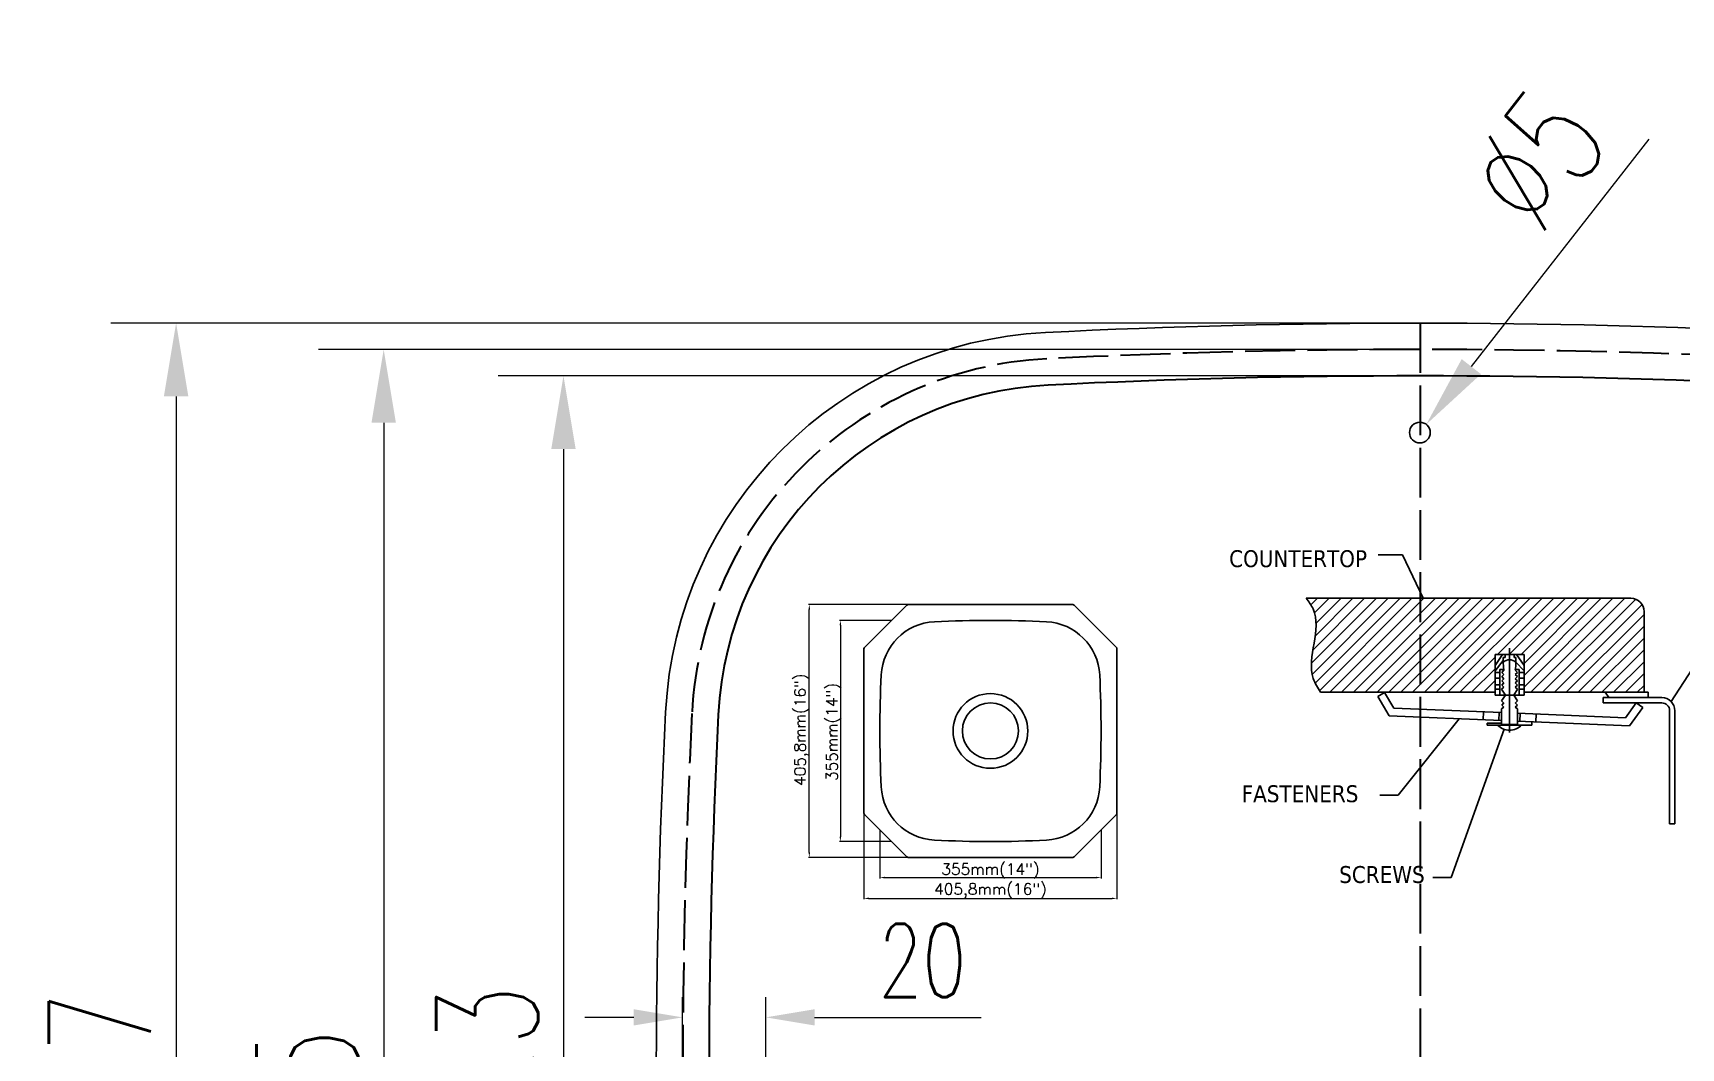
# Model space of a CAD drawing. Header units: millimetres. Extents: x 6405 to 7043, y 327 to 1007.
# Drawn here: x 6404.9 to 6801.5, y 700.7 to 945.1 of the extents above; entities that cross this region are included whole.
import ezdxf

# ---------------------------------------------------------------- set-up
doc = ezdxf.new("R2010")
doc.units = ezdxf.units.MM
doc.linetypes.add('ACAD_ISO02W100', pattern=[15, 12, -3])
for name, color, linetype, lineweight in [('CONT', 7, 'Continuous', 50), ('尺寸標注', 1, 'Continuous', 30), ('虚线', 2, 'ACAD_ISO02W100', 30)]:
    doc.layers.add(name, color=color, linetype=linetype, lineweight=lineweight)
doc.styles.add('DIM', font='txt.shx', dxfattribs={"width": 0.7, "bigfont": 'chineset.shx'})
doc.styles.get("Standard").update_dxf_attribs({"font": 'txt', "bigfont": 'gbcbig.shx'})
doc.dimstyles.new('9.8', dxfattribs={"dimscale": 9.8, "dimtxt": 2.5, "dimasz": 1.8, "dimexe": 1.6, "dimexo": 0.625, "dimtad": 1, "dimdec": 0, "dimdsep": 46, "dimlunit": 6, "dimtxsty": 'DIM', "dimcen": 0, "dimclrd": 1, "dimclre": 1, "dimclrt": 3, "dimadec": 1, "dimazin": 1, "dimtfac": 1, "dimtdec": 0, "dimtofl": 0, "dimtmove": 0, "dimatfit": 3, "dimfxl": 1, "dimtolj": 1, "dimlwd": 13, "dimlwe": 13, "dimarcsym": 0})
doc.dimstyles.new('ISO-25', dxfattribs={"dimtxt": 2.5, "dimasz": 2.5, "dimexe": 1.25, "dimexo": 0.625, "dimtad": 1, "dimtxsty": 'Standard', "dimcen": 2.5, "dimadec": 0, "dimazin": 0, "dimtfac": 1, "dimtmove": 0, "dimatfit": 3, "dimfxl": 1, "dimarcsym": 0})

# ---------------------------------------------------------------- blocks, each defined once
blk = doc.blocks.new('*D16')
at = {"layer": 'Defpoints', "color": 0}
for p in [(6581.26, 708.11), (6561.26, 691.36), (6581.26, 691.42)]:
    blk.add_point(p, dxfattribs=at)
at = {"layer": '尺寸標注', "color": 1, "lineweight": 13}
for p, q in [((6561.26, 694.3), (6561.26, 713.01)), ((6581.26, 694.36), (6581.26, 713.01)), ((6549.5, 708.11), (6537.74, 708.11)), ((6593.02, 708.11), (6633.1, 708.11))]:
    blk.add_line(p, q, dxfattribs=at)
at = {"layer": '尺寸標注', "color": 1}
for points in [[(6549.5, 710.07), (6549.5, 706.15), (6561.26, 708.11)], [(6593.02, 710.07), (6593.02, 706.15), (6581.26, 708.11)]]:
    blk.add_solid(points, dxfattribs=at)
at = {"layer": '尺寸標注', "color": 3, "insert": (6618.94, 721.83), "char_height": 17.64, "attachment_point": 5, "style": 'DIM'}
blk.add_mtext('\\A1;20', dxfattribs=at)
blk = doc.blocks.new('*D15')
at = {"color": 1, "lineweight": 13}
blk.add_line((6793.75, 919.58), (6751.07, 864.81), dxfattribs=at)
at = {"color": 1}
blk.add_solid([(6748.75, 866.61), (6753.39, 863), (6740.23, 850.89)], dxfattribs=at)
at = {"layer": 'Defpoints', "color": 0}
for p in [(6740.23, 850.89), (6737.16, 846.95)]:
    blk.add_point(p, dxfattribs=at)
at = {"color": 3, "insert": (6766.71, 914.77), "char_height": 24.5, "attachment_point": 5, "rotation": 52.072, "style": 'DIM'}
blk.add_mtext('\\A1;∅5', dxfattribs=at)
blk = doc.blocks.new('efw')
at = {"layer": 'CONT', "lineweight": 25}
h = blk.add_hatch(dxfattribs=at)
h.set_pattern_fill('ANSI31', color=256, scale=0.808315, style=0)
h.set_pattern_definition([(45, (-2535.7435, -4394.8292), (-1.814719, 1.814719), [])])
edge = h.paths.add_edge_path()
edge.add_arc((-1986.41, -4346.4), 4.04, 0, 90)
edge.add_line((-1986.41, -4342.36), (-2086.08, -4342.36))
edge.add_spline(control_points=[(-2086.08, -4342.36), (-2085.3, -4343.42), (-2080.2, -4350.35), (-2087.26, -4362.29), (-2082.56, -4369.84), (-2081.7, -4371.22)], knot_values=[0, 0, 0, 0, 4.788302, 31.211075, 37.135874, 37.135874, 37.135874, 37.135874], degree=3, periodic=0)
edge.add_line((-2081.7, -4371.22), (-2028.11, -4371.22))
edge.add_line((-2028.11, -4371.22), (-2028.11, -4359.65))
edge.add_line((-2028.11, -4359.65), (-2019.24, -4359.65))
edge.add_line((-2019.24, -4359.65), (-2019.24, -4371.22))
edge.add_line((-2019.24, -4371.22), (-1982.37, -4371.22))
edge.add_line((-1982.37, -4371.22), (-1982.37, -4346.4))
at = {"lineweight": 25}
for p, q in [((-2064.15, -4372.49), (-2062.07, -4371.24)), ((-1982.81, -4375.9), (-1984.78, -4374.49)), ((-2031.7, -4377.23), (-2031.8, -4379.65)), ((-2026.85, -4377.43), (-2026.95, -4379.85)), ((-2020.39, -4377.7), (-2020.49, -4380.13)), ((-2015.55, -4377.91), (-2015.65, -4380.33))]:
    blk.add_line(p, q, dxfattribs=at)
at = {"layer": 'CONT', "lineweight": 25}
for p, q in [((-2056.53, -4329.02), (-2063.98, -4329.02)), ((-2050.18, -4342.36), (-2056.53, -4329.02)), ((-2086.08, -4342.36), (-1986.41, -4342.36)), ((-1974.1, -4374.02), (-1955.69, -4345.68)), ((-1955.69, -4345.68), (-1950.91, -4345.68)), ((-1982.37, -4371.22), (-1982.37, -4346.4)), ((-2028.11, -4359.65), (-2019.24, -4359.65)), ((-2025.83, -4359.65), (-2028.11, -4363)), ((-2028.11, -4359.65), (-2028.11, -4372.07)), ((-2025.05, -4360.54), (-2025.63, -4360.54)), ((-2025.05, -4359.65), (-2025.05, -4360.54)), ((-2023.67, -4357.69), (-2023.67, -4383.58)), ((-2022.3, -4359.65), (-2022.3, -4360.54)), ((-2022.3, -4360.54), (-2021.72, -4360.54)), ((-2021.51, -4359.65), (-2019.24, -4363)), ((-2019.24, -4372.07), (-2019.24, -4359.65)), ((-2028.11, -4364.6), (-2025.63, -4361.48)), ((-2026.62, -4365.14), (-2028.11, -4365.14)), ((-2025.44, -4364.2), (-2026.62, -4364.21)), ((-2026.62, -4364.21), (-2026.62, -4372.07)), ((-2025.41, -4364.44), (-2026.08, -4365.09)), ((-2025.41, -4365.74), (-2026.08, -4365.09)), ((-2025.41, -4365.74), (-2026.08, -4366.39)), ((-2021.93, -4364.44), (-2021.26, -4365.09)), ((-2021.93, -4365.74), (-2021.26, -4365.09)), ((-2021.93, -4365.74), (-2021.26, -4366.39)), ((-2021.9, -4364.2), (-2020.73, -4364.21)), ((-2019.24, -4364.6), (-2021.72, -4361.95)), ((-2020.73, -4364.21), (-2020.73, -4372.07)), ((-2020.73, -4365.14), (-2019.24, -4365.14)), ((-2026.62, -4366.87), (-2028.11, -4366.87)), ((-2026.62, -4368.89), (-2028.11, -4368.89)), ((-2026.62, -4370.28), (-2028.11, -4370.28)), ((-2025.42, -4369.63), (-2026.1, -4370.28)), ((-2024.93, -4372.07), (-2026.1, -4370.28)), ((-2025.41, -4367.05), (-2026.08, -4366.39)), ((-2025.41, -4367.05), (-2026.08, -4367.7)), ((-2025.41, -4368.35), (-2026.08, -4367.7)), ((-2025.41, -4368.35), (-2026.08, -4369)), ((-2025.41, -4369.65), (-2026.08, -4369)), ((-2022.41, -4372.07), (-2021.25, -4370.28)), ((-2021.93, -4367.05), (-2021.26, -4366.39)), ((-2021.93, -4367.05), (-2021.26, -4367.7)), ((-2021.93, -4368.35), (-2021.26, -4367.7)), ((-2021.93, -4368.35), (-2021.26, -4369)), ((-2021.93, -4369.65), (-2021.26, -4369)), ((-2021.92, -4369.63), (-2021.25, -4370.28)), ((-2020.73, -4366.87), (-2019.24, -4366.87)), ((-2020.73, -4368.89), (-2019.24, -4368.89)), ((-2020.73, -4370.28), (-2019.24, -4370.28)), ((-2028.07, -4371.22), (-2081.7, -4371.22)), ((-2060.6, -4378.44), (-2064.15, -4372.49)), ((-2059.19, -4376.08), (-2062.07, -4371.24)), ((-2059.19, -4376.08), (-2026.11, -4377.46)), ((-2028.11, -4372.07), (-2019.24, -4372.07)), ((-2025.41, -4375.8), (-2026.11, -4376.29)), ((-2024.93, -4372.07), (-2026.1, -4373.86)), ((-2025.42, -4374.51), (-2026.1, -4373.86)), ((-2025.41, -4374.5), (-2026.08, -4375.15)), ((-2025.41, -4375.8), (-2026.08, -4375.15)), ((-2022.41, -4372.07), (-2021.25, -4373.86)), ((-2021.93, -4374.5), (-2021.26, -4375.15)), ((-2021.93, -4375.8), (-2021.26, -4375.15)), ((-2021.93, -4375.8), (-2021.23, -4376.29)), ((-2021.92, -4374.51), (-2021.25, -4373.86)), ((-1982.37, -4371.22), (-2019.24, -4371.22)), ((-1994.97, -4372.84), (-1976.96, -4372.84)), ((-1994.97, -4372.84), (-1994.97, -4374.46)), ((-1994.97, -4374.46), (-1976.96, -4374.46)), ((-1993.23, -4372.84), (-1994.34, -4371.22)), ((-1981.09, -4372.84), (-1993.23, -4372.84)), ((-1988.06, -4379.06), (-1984.78, -4374.49)), ((-1986.85, -4381.54), (-1982.81, -4375.9)), ((-1982.37, -4371.22), (-1981.09, -4371.22)), ((-1981.09, -4371.22), (-1981.09, -4372.84)), ((-2060.6, -4378.44), (-2026.11, -4379.89)), ((-2057.85, -4402.86), (-2039.12, -4379.34)), ((-2026.11, -4380.73), (-2030.53, -4380.73)), ((-2030.53, -4380.73), (-2030.53, -4381.31)), ((-2026.11, -4376.29), (-2026.11, -4381.08)), ((-2026.11, -4381.08), (-2021.23, -4381.08)), ((-2021.23, -4376.29), (-2021.23, -4381.08)), ((-2021.23, -4377.67), (-1988.06, -4379.06)), ((-2021.23, -4380.09), (-1986.85, -4381.54)), ((-2016.86, -4381.31), (-2016.81, -4380.28)), ((-1974.53, -4376.88), (-1974.53, -4411.58)), ((-1972.92, -4376.88), (-1972.92, -4411.58)), ((-2041.6, -4428.13), (-2025.38, -4382.59)), ((-2030.53, -4381.31), (-2016.86, -4381.31)), ((-2063.46, -4402.86), (-2057.85, -4402.86)), ((-1974.53, -4411.58), (-1972.92, -4411.58)), ((-2047.23, -4428.13), (-2041.6, -4428.13))]:
    blk.add_line(p, q, dxfattribs=at)
for centre, radius, start, end in [((-1986.41, -4346.4), 4.04, 0, 90), ((-2023.67, -4364.34), 3.09, 50.677, 129.323), ((-1976.96, -4376.88), 4.04, 0, 90), ((-1976.96, -4376.88), 2.42, 0, 90), ((-2023.69, -4377.67), 5.2, 224.4662, 315.5338)]:
    blk.add_arc(centre, radius, start, end, dxfattribs=at)
for points, knots in [([(-2086.08, -4342.36), (-2085.3, -4343.42), (-2080.2, -4350.35), (-2087.26, -4362.29), (-2082.56, -4369.84), (-2081.7, -4371.22)], [0, 0, 0, 0, 3.870458, 25.228387, 30.017492, 30.017492, 30.017492, 30.017492]), ([(-2025.63, -4360.54), (-2025.64, -4361.35), (-2025.65, -4362.66), (-2025.48, -4363.95), (-2025.41, -4364.44)], [0.304732, 0.304732, 0.304732, 0.304732, 3.312565, 5.150382, 5.150382, 5.150382, 5.150382]), ([(-2021.72, -4360.54), (-2021.71, -4361.35), (-2021.7, -4362.66), (-2021.87, -4363.95), (-2021.93, -4364.44)], [0.304732, 0.304732, 0.304732, 0.304732, 3.312565, 5.150382, 5.150382, 5.150382, 5.150382])]:
    blk.add_open_spline(points, degree=3, knots=knots, dxfattribs=at)
at = {"layer": 'CONT', "char_height": 5.1975, "width": 14.8643, "attachment_point": 1}
for s, insert in [('{\\fTahoma|b0|i0|c0|p34;COUNTERTOP\\P }', (-2109.76, -4327.58)), ('{\\fTahoma|b0|i0|c0|p34;SINK\\P }', (-1947.9, -4341.73)), ('{\\fTahoma|b0|i0|c0|p34;FASTENERS\\P }', (-2105.92, -4399.77)), ('{\\fTahoma|b0|i0|c0|p34;SCREWS\\P }', (-2075.98, -4424.59))]:
    blk.add_mtext(s, dxfattribs=dict(at, insert=insert))
blk = doc.blocks.new('*D4')
at = {"lineweight": 0}
for p, q in [((13353, 5024.1), (13061.7, 5024.1)), ((13063, 4626.3), (13063, 5016.1)), ((13369.4, 4618.3), (13061.7, 4618.3))]:
    blk.add_line(p, q, dxfattribs=at)
for points in [[(13061.7, 5016.1), (13064.3, 5016.1), (13063, 5024.1)], [(13061.7, 4626.3), (13064.3, 4626.3), (13063, 4618.3)]]:
    blk.add_solid(points)
at = {"layer": 'Defpoints', "color": 0}
for p in [(13063, 5024.1), (13353.6, 5024.1), (13370, 4618.3)]:
    blk.add_point(p, dxfattribs=at)
at = {"insert": (13051, 4823.2), "char_height": 18, "attachment_point": 5, "rotation": 90}
blk.add_mtext('{\\C1;405,8mm(16")}', dxfattribs=at)
blk = doc.blocks.new('*D5')
at = {"lineweight": 0}
for p, q in [((13150.7, 4820.6), (13150.7, 4551.1)), ((13556.5, 4820.6), (13556.5, 4551.1)), ((13158.7, 4552.4), (13548.5, 4552.4))]:
    blk.add_line(p, q, dxfattribs=at)
for points in [[(13158.7, 4553.7), (13158.7, 4551), (13150.7, 4552.4)], [(13548.5, 4553.7), (13548.5, 4551), (13556.5, 4552.4)]]:
    blk.add_solid(points)
at = {"layer": 'Defpoints', "color": 0}
for p in [(13150.7, 4821.2), (13556.5, 4821.2), (13556.5, 4552.4)]:
    blk.add_point(p, dxfattribs=at)
at = {"insert": (13353.6, 4564.4), "char_height": 18, "attachment_point": 5}
blk.add_mtext('{\\C1;405,8mm(16")}', dxfattribs=at)
blk = doc.blocks.new('*D2')
at = {"lineweight": 0}
for p, q in [((13176.1, 4661.9), (13176.1, 4584.6)), ((13531.1, 4661.9), (13531.1, 4584.6)), ((13184.1, 4585.8), (13523.1, 4585.8))]:
    blk.add_line(p, q, dxfattribs=at)
for points in [[(13184.1, 4587.2), (13184.1, 4584.5), (13176.1, 4585.8)], [(13523.1, 4587.2), (13523.1, 4584.5), (13531.1, 4585.8)]]:
    blk.add_solid(points)
at = {"layer": 'Defpoints', "color": 0}
for p in [(13176.1, 4662.5), (13531.1, 4662.5), (13531.1, 4585.8)]:
    blk.add_point(p, dxfattribs=at)
at = {"insert": (13353.6, 4596.3), "char_height": 18, "attachment_point": 5}
blk.add_mtext('{\\C1;355mm(14")}', dxfattribs=at)
blk = doc.blocks.new('*D3')
at = {"lineweight": 0}
for p, q in [((13194.3, 4998.7), (13111.6, 4998.7)), ((13112.8, 4990.7), (13112.8, 4651.7)), ((13194.3, 4643.7), (13111.6, 4643.7))]:
    blk.add_line(p, q, dxfattribs=at)
for points in [[(13111.5, 4990.7), (13114.2, 4990.7), (13112.8, 4998.7)], [(13111.5, 4651.7), (13114.2, 4651.7), (13112.8, 4643.7)]]:
    blk.add_solid(points)
at = {"layer": 'Defpoints', "color": 0}
for p in [(13194.9, 4998.7), (13112.8, 4643.7), (13194.9, 4643.7)]:
    blk.add_point(p, dxfattribs=at)
at = {"insert": (13102.3, 4819.6), "char_height": 18, "attachment_point": 5, "rotation": 90}
blk.add_mtext('{\\C1;355mm(14")}', dxfattribs=at)
blk = doc.blocks.new('*D13')
at = {"color": 1, "lineweight": 13}
for p, q in [((6732.63, 862.57), (6516.9, 862.57)), ((6532.58, 844.93), (6532.58, 537.91)), ((6732.63, 520.27), (6516.9, 520.27))]:
    blk.add_line(p, q, dxfattribs=at)
at = {"color": 1}
for points in [[(6529.64, 844.93), (6535.52, 844.93), (6532.58, 862.57)], [(6529.64, 537.91), (6535.52, 537.91), (6532.58, 520.27)]]:
    blk.add_solid(points, dxfattribs=at)
at = {"layer": 'Defpoints', "color": 0}
for p in [(6738.76, 862.57), (6532.58, 520.27), (6738.76, 520.27)]:
    blk.add_point(p, dxfattribs=at)
at = {"color": 3, "insert": (6514.21, 682.85), "char_height": 24.5, "attachment_point": 5, "rotation": 90, "style": 'DIM'}
blk.add_mtext('\\A1;342.3', dxfattribs=at)
blk = doc.blocks.new('*D9')
at = {"color": 1, "lineweight": 13}
for p, q in [((6732.63, 868.92), (6473.64, 868.92)), ((6489.32, 851.28), (6489.32, 531.56)), ((6732.63, 513.92), (6473.64, 513.92))]:
    blk.add_line(p, q, dxfattribs=at)
at = {"color": 1}
for points in [[(6486.38, 851.28), (6492.26, 851.28), (6489.32, 868.92)], [(6486.38, 531.56), (6492.26, 531.56), (6489.32, 513.92)]]:
    blk.add_solid(points, dxfattribs=at)
at = {"layer": 'Defpoints', "color": 0}
for p in [(6738.76, 868.92), (6489.32, 513.92), (6738.76, 513.92)]:
    blk.add_point(p, dxfattribs=at)
at = {"color": 3, "insert": (6470.95, 683.31), "char_height": 24.5, "attachment_point": 5, "rotation": 90, "style": 'DIM'}
blk.add_mtext('\\A1;355', dxfattribs=at)
blk = doc.blocks.new('*D8')
at = {"color": 1, "lineweight": 13}
for p, q in [((6732.63, 875.27), (6423.68, 875.27)), ((6439.36, 857.63), (6439.36, 525.21)), ((6732.63, 507.57), (6423.68, 507.57))]:
    blk.add_line(p, q, dxfattribs=at)
at = {"color": 1}
for points in [[(6436.42, 857.63), (6442.3, 857.63), (6439.36, 875.27)], [(6436.42, 525.21), (6442.3, 525.21), (6439.36, 507.57)]]:
    blk.add_solid(points, dxfattribs=at)
at = {"layer": 'Defpoints', "color": 0}
for p in [(6738.76, 875.27), (6439.36, 507.57), (6738.76, 507.57)]:
    blk.add_point(p, dxfattribs=at)
at = {"color": 3, "insert": (6420.99, 681.17), "char_height": 24.5, "attachment_point": 5, "rotation": 90, "style": 'DIM'}
blk.add_mtext('\\A1;367.7', dxfattribs=at)
blk = doc.blocks.new('rywy')
for p, q in [((13485.679, 5024.081), (13221.567, 5024.081)), ((13219.446, 5023.202), (13151.602, 4955.358)), ((13555.645, 4955.358), (13487.8, 5023.202)), ((13150.723, 4953.237), (13150.723, 4689.125)), ((13556.523, 4689.125), (13556.523, 4953.237)), ((13151.602, 4687.004), (13219.446, 4619.16)), ((13487.8, 4619.16), (13555.645, 4687.004)), ((13221.567, 4618.281), (13485.679, 4618.281))]:
    blk.add_line(p, q)
for radius in [60, 45]:
    blk.add_circle((13353.623, 4821.181), radius)
for centre, radius, start, end in [((13221.567, 5021.081), 3, 90, 135), ((13485.679, 5021.081), 3, 45, 90), ((13353.623, 3198.681), 1800, 87.138452, 92.861548), ((13268.255, 4906.549), 90, 92.861548, 177.138452), ((13438.991, 4906.549), 90, 2.861548, 87.138452), ((13153.723, 4953.237), 3, 135, 180), ((13553.523, 4953.237), 3, 0, 45), ((14976.123, 4821.181), 1800, 177.138452, 182.861548), ((11731.123, 4821.181), 1800, 357.138452, 2.861548), ((13268.255, 4735.813), 90, 182.861548, 267.138452), ((13438.991, 4735.813), 90, 272.861548, 357.138452), ((13153.723, 4689.125), 3, 180, 225), ((13553.523, 4689.125), 3, 315, 0), ((13353.623, 6443.681), 1800, 267.138452, 272.861548), ((13221.567, 4621.281), 3, 225, 270), ((13485.679, 4621.281), 3, 270, 315)]:
    blk.add_arc(centre, radius, start, end)
for base, p1, p2, text, picture, middle in [((13062.999, 5024.081), (13369.986, 4618.281), (13353.623, 5024.081), '{\\C1;405,8mm(16")}', '*D4', (13062.999, 4823.167)), ((13112.822, 4643.681), (13194.925, 4998.681), (13194.925, 4643.681), '{\\C1;355mm(14")}', '*D3', (13112.822, 4819.582))]:
    dim = blk.add_linear_dim(base=base, p1=p1, p2=p2, angle=90, text=text, dimstyle='ISO-25')
    dim.commit()
    dim.dimension.update_dxf_attribs({"geometry": picture, "text_midpoint": middle, "dimtype": 128})
for base, p1, p2, text, picture, middle in [((13556.523, 4552.381), (13150.723, 4821.181), (13556.523, 4821.181), '{\\C1;405,8mm(16")}', '*D5', (13353.623, 4552.381)), ((13531.126, 4585.845), (13176.126, 4662.48), (13531.126, 4662.485), '{\\C1;355mm(14")}', '*D2', (13353.626, 4585.845))]:
    dim = blk.add_linear_dim(base=base, p1=p1, p2=p2, text=text, dimstyle='ISO-25')
    dim.commit()
    dim.dimension.update_dxf_attribs({"geometry": picture, "text_midpoint": middle, "dimtype": 128})

msp = doc.modelspace()

# ---------------------------------------------------------------- linework, layer by layer
at = {"linetype": 'Continuous'}
msp.add_lwpolyline([(6557.159, 601.243, 0.3852509), (6648.579, 509.823, 0.0249769), (6828.934, 509.823, 0.3852509), (6920.354, 601.243, 0.0249769), (6920.354, 781.599, 0.3852509), (6828.934, 873.019, 0.0249769), (6648.579, 873.019, 0.3852509), (6557.159, 781.599, 0.0249769)], format="xyb", close=True, dxfattribs=at)
at = {"color": 1}
msp.add_circle((6738.694, 848.921), 2.5, dxfattribs=at)
at = {"layer": '尺寸標注', "color": 3}
msp.add_lwpolyline([(6569.843, 601.877, 0.3852509), (6649.213, 522.508, 0.0249769), (6828.3, 522.508, 0.3852509), (6907.67, 601.877, 0.0249769), (6907.67, 780.965, 0.3852509), (6828.3, 860.335, 0.0249769), (6649.213, 860.335, 0.3852509), (6569.843, 780.965, 0.0249769)], format="xyb", close=True, dxfattribs=at)
at = {"layer": '虚线'}
msp.add_line((6738.757, 875.271), (6738.757, 507.571), dxfattribs=at)
msp.add_lwpolyline([(6563.501, 601.56, 0.3852509), (6648.896, 516.166, 0.0249769), (6828.617, 516.166, 0.3852509), (6914.012, 601.56, 0.0249769), (6914.012, 781.282, 0.3852509), (6828.617, 866.677, 0.0249769), (6648.896, 866.677, 0.3852509), (6563.501, 781.282, 0.0249769)], format="xyb", close=True, dxfattribs=at)

# ---------------------------------------------------------------- block references
at = {"xscale": 0.7839999999999999, "yscale": 0.7839999999999999, "zscale": 0.7839999999999999}
msp.add_blockref('efw', (8346.833, 4213.419), dxfattribs=at)
at = {"color": 1, "xscale": 0.15, "yscale": 0.15, "zscale": 0.15}
msp.add_blockref('rywy', (4632.297, 53.896), dxfattribs=at)

# ---------------------------------------------------------------- dimensions: what is measured, and where the dimension line sits
dim = msp.add_diameter_dim_2p(p1=(6737.157, 846.949), p2=(6740.231, 850.893), dimstyle='9.8', override={"dimdec": 2, "dimtdec": 2})
dim.commit()
dim.dimension.update_dxf_attribs({"geometry": '*D15', "text_midpoint": (6781.203, 903.471), "dimtype": 131})
for base, p1, p2, picture, middle in [((6439.361, 507.571), (6738.757, 875.271), (6738.757, 507.571), '*D8', (6439.361, 681.173)), ((6489.323, 513.921), (6738.757, 868.921), (6738.757, 513.921), '*D9', (6489.323, 683.308)), ((6532.584, 520.271), (6738.757, 862.571), (6738.757, 520.271), '*D13', (6532.584, 682.847))]:
    dim = msp.add_linear_dim(base=base, p1=p1, p2=p2, angle=90, dimstyle='9.8', override={"dimdec": 2, "dimtdec": 2})
    dim.commit()
    dim.dimension.update_dxf_attribs({"geometry": picture, "text_midpoint": middle, "dimtype": 128})
at = {"layer": '尺寸標注'}
dim = msp.add_linear_dim(base=(6581.257, 708.112), p1=(6561.257, 691.359), p2=(6581.257, 691.421), dimstyle='9.8', override={"dimtxt": 1.8, "dimasz": 1.2, "dimexe": 0.5, "dimexo": 0.3, "dimgap": 0.5}, dxfattribs=at)
dim.commit()
dim.dimension.update_dxf_attribs({"geometry": '*D16', "text_midpoint": (6618.938, 721.832)})

doc.saveas('drawing.dxf')
